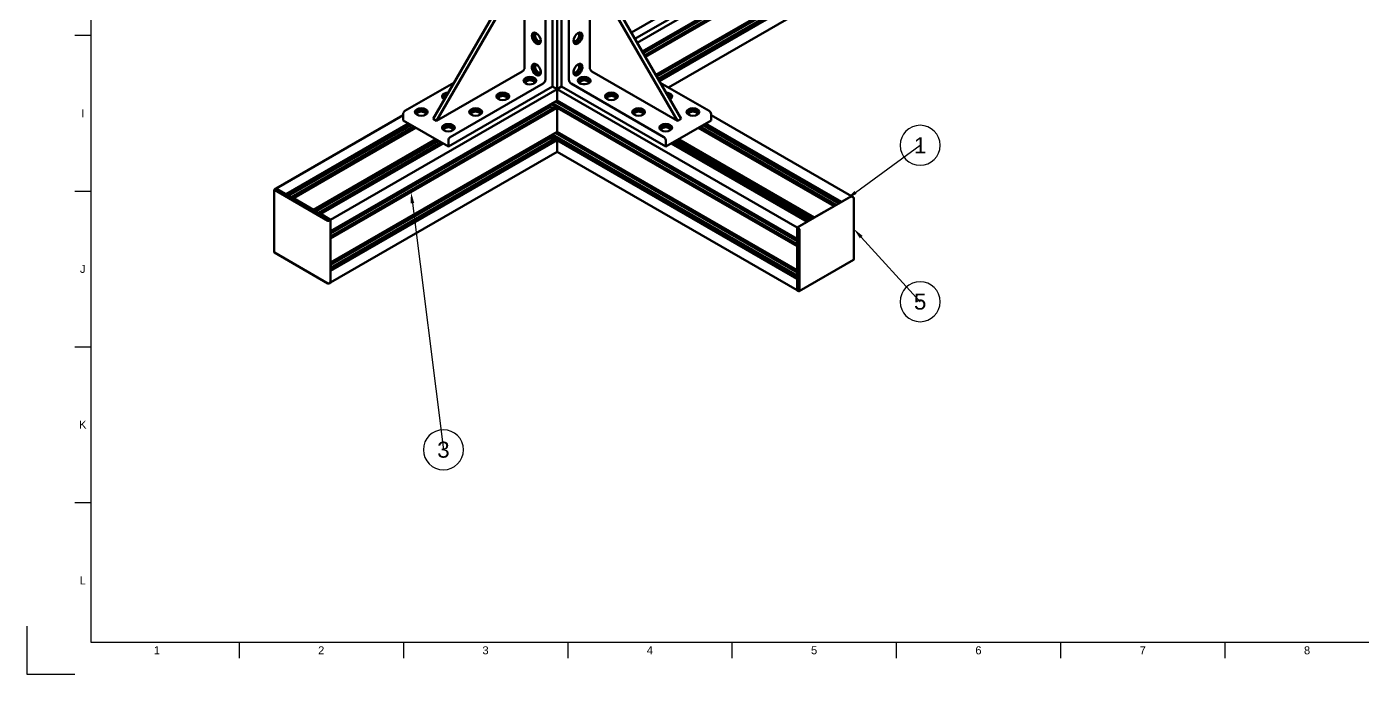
# Model space of a CAD drawing. Header units: millimetres. Extents: x 0 to 841, y 0 to 594.
# Drawn here: x 0 to 417.1, y 0 to 202.4 of the extents above; entities that cross this region are included whole.
import ezdxf
from ezdxf import colors
from ezdxf.entities.mleader import LeaderData, LeaderLine
from ezdxf.enums import TextEntityAlignment as Align
from ezdxf.math import Vec2, Vec3

# ---------------------------------------------------------------- set-up
doc = ezdxf.new("R2010")
doc.units = ezdxf.units.MM
doc.header["$LTSCALE"] = 0.75
for name, color, linetype, lineweight in [('Balloons', 7, 'Continuous', 25), ('Border', 7, 'Continuous', 25), ('Visible', 7, 'Continuous', 50)]:
    doc.layers.add(name, color=color, linetype=linetype, lineweight=lineweight)
doc.styles.add('FusionTitle', font='')
doc.styles.get("Standard").update_dxf_attribs({"font": 'arial.ttf'})
doc.styles.get('FusionTitle').set_extended_font_data('Arial Unicode MS')

# ---------------------------------------------------------------- blocks, each defined once
blk = doc.blocks.new('ISO_A1_SHEET')
at = {"layer": 'Border'}
for p, q in [((20, 584), (20, 10)), ((15, 199.666667), (20, 199.666667)), ((15, 151), (20, 151)), ((15, 102.333334), (20, 102.333334)), ((15, 53.666667), (20, 53.666667)), ((0, 15), (0, 0)), ((20, 10), (831, 10)), ((66.3125, 10), (66.3125, 5)), ((117.625, 10), (117.625, 5)), ((168.9375, 10), (168.9375, 5)), ((220.25, 10), (220.25, 5)), ((271.5625, 10), (271.5625, 5)), ((322.875, 10), (322.875, 5)), ((374.1875, 10), (374.1875, 5)), ((0, 0), (15, 0))]:
    blk.add_line(p, q, dxfattribs=at)
at = {"layer": 'Border', "style": 'FusionTitle'}
for s, p in [('I', (17.5, 175.333334)), ('J', (17.5, 126.666667)), ('K', (17.5, 78)), ('L', (17.5, 29.333334)), ('1', (40.65625, 7.5)), ('2', (91.96875, 7.5)), ('3', (143.28125, 7.5)), ('4', (194.59375, 7.5)), ('5', (245.90625, 7.5)), ('6', (297.21875, 7.5)), ('7', (348.53125, 7.5)), ('8', (399.84375, 7.5))]:
    blk.add_text(s, height=2.5, dxfattribs=at).set_placement(p, align=Align.MIDDLE)
blk = doc.blocks.new('*B9')
at = {"transparency": 16777216}
for start, end in [(90, 270), (270, 90)]:
    blk.add_arc((0, 0), 6.25, start, end, dxfattribs=at)
at = {"transparency": 16777216, "insert": (0, 0), "char_height": 5, "attachment_point": 5}
blk.add_mtext('5', dxfattribs=at)
blk = doc.blocks.new('*B10')
at = {"transparency": 16777216}
for start, end in [(90, 270), (270, 90)]:
    blk.add_arc((0, 0), 6.25, start, end, dxfattribs=at)
at = {"transparency": 16777216, "insert": (0, 0), "char_height": 5, "attachment_point": 5}
blk.add_mtext('1', dxfattribs=at)
blk = doc.blocks.new('*B26')
at = {"transparency": 16777216}
for start, end in [(90, 270), (270, 90)]:
    blk.add_arc((0, 0), 6.25, start, end, dxfattribs=at)
at = {"transparency": 16777216, "insert": (0, 0), "char_height": 5, "attachment_point": 5}
blk.add_mtext('3', dxfattribs=at)

msp = doc.modelspace()

# ---------------------------------------------------------------- linework, layer by layer
at = {"layer": 'Visible', "extrusion": (-0.707107, -0.408248, 0.57735)}
for p, q in [((165.6257, 182.8882), (165.6257, 484.992)), ((190.6645, 197.3276), (253.3069, 233.4941)), ((192.2166, 194.6392), (253.3069, 229.9097)), ((192.2414, 194.5964), (249.0996, 227.4235)), ((192.5242, 194.1065), (249.3471, 226.9132)), ((192.9308, 193.4023), (252.5998, 227.8521)), ((193.2137, 192.9124), (253.1655, 227.5256)), ((126.8908, 173.5717), (154.3266, 221.0918)), ((164.2261, 183.6963), (164.2261, 221.2551)), ((167.0399, 221.2636), (167.0399, 183.7047)), ((176.9394, 221.1003), (204.3751, 173.5802)), ((155.458, 220.4386), (128.0222, 172.9185)), ((155.458, 220.4386), (155.458, 189.575)), ((161.9633, 219.2955), (161.9633, 185.8192)), ((169.3026, 185.8276), (169.3026, 219.304)), ((175.808, 189.5835), (175.808, 220.4471)), ((203.2437, 172.927), (175.808, 220.4471)), ((196.4593, 187.2908), (253.3069, 220.1118)), ((196.484, 187.2479), (249.0996, 217.6255)), ((196.7669, 186.758), (249.395, 217.1429)), ((197.1735, 186.0538), (252.5998, 218.0542)), ((197.4563, 185.5639), (253.1655, 217.7276)), ((197.5977, 185.3189), (253.3069, 217.4826)), ((213.1578, 214.5599), (188.8261, 200.5119)), ((200.4299, 183.3697), (253.3069, 213.8982)), ((189.9574, 198.5523), (213.7235, 212.2737)), ((154.7509, 188.3503), (128.0222, 172.9185)), ((203.2437, 172.927), (176.5151, 188.3588)), ((118.1227, 176.0212), (133.3962, 184.8394)), ((131.6992, 164.9168), (164.2261, 183.6963)), ((161.2562, 184.5944), (132.2649, 167.8562)), ((165.6257, 182.8713), (164.2114, 183.6878)), ((164.2261, 183.6963), (240.579, 139.6139)), ((164.2261, 183.6963), (165.6257, 182.8882)), ((165.6257, 182.8882), (167.0399, 183.7047)), ((167.0399, 183.7047), (199.5668, 164.9253)), ((199.0011, 167.8647), (170.0097, 184.6029)), ((197.8697, 184.8478), (213.1432, 176.0297)), ((165.6257, 182.8713), (94.915, 142.0465)), ((165.6257, 179.2869), (165.6257, 182.8713)), ((165.6257, 179.2869), (94.915, 138.4621)), ((163.2215, 177.8417), (94.915, 138.4049)), ((163.5043, 177.3518), (94.915, 137.7517)), ((164.9185, 177.2293), (94.915, 136.8127)), ((165.4842, 176.9027), (94.915, 136.1595)), ((163.2215, 177.8417), (163.2215, 177.8989)), ((163.5043, 177.3518), (163.2215, 177.8417)), ((164.3175, 176.8823), (163.5043, 177.3518)), ((163.6463, 178.1441), (240.579, 133.727)), ((164.2119, 178.4707), (240.579, 134.3802)), ((165.4842, 176.9027), (164.9185, 177.2293)), ((165.0251, 178.9402), (240.579, 135.3191)), ((165.6049, 176.6937), (165.4842, 176.9027)), ((165.5908, 179.2668), (240.579, 135.9723)), ((165.6257, 179.3038), (240.579, 136.0295)), ((165.6257, 169.4889), (165.6257, 176.624)), ((117.557, 174.7148), (77.9444, 151.8444)), ((119.247, 172.1061), (81.0486, 150.0522)), ((119.5299, 171.9428), (81.3315, 149.8889)), ((120.0956, 171.6162), (81.8971, 149.5623)), ((120.9087, 171.1467), (82.7103, 149.0929)), ((117.557, 173.0818), (117.557, 175.0414)), ((131.6992, 164.9168), (117.557, 173.0818)), ((128.0222, 172.9185), (126.8908, 173.5717)), ((213.7089, 173.0903), (199.5668, 164.9253)), ((204.3751, 173.5802), (203.2437, 172.927)), ((210.3572, 171.1552), (252.7836, 146.6603)), ((211.1704, 171.6247), (253.5968, 147.1298)), ((211.7361, 171.9513), (254.1625, 147.4564)), ((212.0189, 172.1146), (254.4453, 147.6197)), ((213.7089, 175.0499), (213.7089, 173.0903)), ((213.7089, 174.7233), (257.5495, 149.4119)), ((121.4744, 170.8201), (83.276, 148.7663)), ((121.5239, 170.7915), (83.3255, 148.7377)), ((127.7323, 167.2071), (89.5339, 145.1533)), ((128.0151, 167.0438), (89.8167, 144.99)), ((165.6257, 169.4889), (94.915, 128.6641)), ((163.2215, 168.0437), (94.915, 128.607)), ((163.5043, 167.5538), (94.915, 127.9538)), ((164.9185, 167.4314), (94.915, 127.0148)), ((165.4842, 167.1048), (94.915, 126.3616)), ((165.6257, 166.8598), (94.915, 126.035)), ((131.6992, 166.8764), (131.6992, 164.9168)), ((163.2215, 168.0437), (163.2215, 168.1009)), ((163.5043, 167.5538), (163.2215, 168.0437)), ((163.3634, 168.1828), (164.7918, 167.3582)), ((164.3175, 167.0844), (163.5043, 167.5538)), ((163.6463, 168.3461), (240.579, 123.929)), ((164.2119, 168.6727), (240.579, 124.5822)), ((165.4842, 167.1048), (164.9185, 167.4314)), ((165.0251, 169.1422), (240.579, 125.5212)), ((165.6257, 166.8598), (165.4842, 167.1048)), ((165.5908, 169.4688), (240.579, 126.1744)), ((165.611, 166.8852), (240.579, 123.6024)), ((165.6257, 169.5059), (240.579, 126.2315)), ((165.6257, 163.2754), (165.6257, 166.8598)), ((199.5668, 164.9253), (199.5668, 166.8849)), ((203.2508, 167.0523), (245.6772, 142.5574)), ((203.5336, 167.2156), (245.9601, 142.7207)), ((209.742, 170.8), (252.1684, 146.3051)), ((209.7915, 170.8286), (252.2179, 146.3337)), ((128.5808, 166.7172), (90.3824, 144.6634)), ((129.394, 166.2477), (91.1956, 144.1939)), ((129.9597, 165.9211), (91.7613, 143.8673)), ((130.0092, 165.8926), (91.8108, 143.8387)), ((165.6257, 163.2754), (94.915, 122.4506)), ((165.6257, 163.2923), (240.579, 120.018)), ((201.2568, 165.901), (243.6832, 141.4061)), ((201.3063, 165.9296), (243.7327, 141.4347)), ((201.8719, 166.2562), (244.2983, 141.7613)), ((202.6851, 166.7257), (245.1115, 142.2308)), ((77.3201, 151.4362), (77.3201, 131.8403)), ((77.9444, 151.8444), (77.3787, 151.5178)), ((77.3787, 151.3545), (94.0664, 141.7199)), ((94.915, 142.0465), (77.9444, 151.8444)), ((81.0486, 150.0522), (77.9444, 151.8444)), ((89.5339, 145.1533), (83.3255, 148.7377)), ((257.5495, 149.4119), (240.579, 139.6139)), ((252.1684, 146.3051), (245.9601, 142.7207)), ((252.8786, 146.7151), (252.8831, 146.7229)), ((253.0655, 146.8959), (253.0245, 146.8722)), ((253.1695, 146.8831), (253.1536, 146.8922)), ((257.5495, 149.4119), (254.4453, 147.6197)), ((257.5495, 149.4119), (258.1152, 149.0853)), ((258.2566, 148.8403), (258.2566, 129.571)), ((94.915, 142.0465), (91.8108, 143.8387)), ((94.3493, 141.7199), (94.915, 142.0465)), ((94.915, 142.0465), (94.915, 122.4506)), ((94.915, 138.4621), (94.915, 142.0465)), ((244.5347, 141.8978), (244.5393, 141.9056)), ((243.6832, 141.4061), (240.579, 139.6139)), ((240.579, 139.6139), (240.579, 120.018)), ((241.1447, 139.2873), (240.579, 139.6139)), ((240.579, 139.6139), (240.579, 136.0295)), ((241.2861, 119.773), (241.2861, 139.0424)), ((94.915, 137.4788), (94.9195, 137.4709)), ((94.915, 128.6641), (94.915, 135.7992)), ((94.0664, 122.124), (77.3787, 131.7586)), ((240.579, 133.3665), (240.579, 126.2315)), ((258.2152, 129.4794), (241.2447, 119.6815)), ((94.915, 127.8441), (94.9195, 127.8363)), ((94.915, 127.5082), (94.9308, 127.5173)), ((94.915, 122.4506), (94.915, 126.035)), ((94.9781, 127.6391), (94.9781, 127.5919)), ((94.915, 122.4506), (94.3493, 122.124)), ((240.579, 123.6024), (240.579, 120.018)), ((240.579, 120.018), (241.1447, 119.6914))]:
    msp.add_line(p, q, dxfattribs=at)
at = {"layer": 'Visible', "extrusion": (0, -1e-16, -1)}
msp.add_ellipse((159.1349, 198.7198), major_axis=(-1, 1.7321), ratio=0.57735027, dxfattribs=at)
for centre, major_axis, start_param, end_param in [((159.7006, 199.0464), (-1, 1.7321), 3.42834921, 5.99642875), ((174.1109, 184.8478), (-2, 0), 0.28675655, 2.8548361)]:
    msp.add_ellipse(centre, major_axis=major_axis, ratio=0.57735027, start_param=start_param, end_param=end_param, dxfattribs=at)
at = {"layer": 'Visible', "extrusion": (-2e-16, -1e-16, -1)}
for centre, major_axis, start_param, end_param in [((159.7006, 199.0464), (-0.675, 1.1691), 2.84338293, 6.58139503), ((159.7006, 189.2484), (-0.675, 1.1691), 2.84338293, 6.58139503), ((258.1152, 129.6527), (-0.1, 0.1732), 2.35619449, 3.14159265)]:
    msp.add_ellipse(centre, major_axis=major_axis, ratio=0.57735027, start_param=start_param, end_param=end_param, dxfattribs=at)
at = {"layer": 'Visible', "extrusion": (-1e-16, 0, -1)}
for centre, major_axis, start_param, end_param in [((172.131, 198.7283), (1, 1.7321), 3.14159265, 9.42477796), ((176.5151, 189.1753), (-0.5, 0.866), 3.92699082, 5.49778714), ((157.155, 184.8394), (-2, 0), 0.28675655, 2.8548361), ((170.0097, 185.4194), (-0.5, 0.866), 3.92699082, 5.49778714), ((131.6992, 180.5936), (-2, 0), -0.8831661, 1.52666721), ((131.6992, 179.9404), (2, 0), 3.42834921, 4.46767009), ((148.6697, 180.5936), (-2, 0), 1.57079633, 7.85398163), ((148.6697, 179.9404), (-2, 0), 0.28675655, 2.8548361), ((182.5962, 180.602), (2, 0), -1.57079633, 4.71238898), ((182.5962, 179.9488), (2, 0), 3.42834921, 5.99642875), ((199.5668, 180.602), (-2, 0), 1.61492544, 4.02475876), ((199.5668, 179.9488), (-2, 0), 1.81551522, 2.8548361), ((118.1227, 175.368), (0.4, 0.6928), 3.92699082, 5.49778714), ((123.2139, 175.6946), (-2, 0), 1.57079633, 7.85398163), ((123.2139, 175.0414), (-2, 0), 0.28675655, 2.8548361), ((140.1845, 175.6946), (2, 0), -1.57079633, 4.71238898), ((140.1845, 175.0414), (-2, 0), 0.28675655, 2.8548361), ((191.0815, 175.7031), (2, 0), -1.57079633, 4.71238898), ((191.0815, 175.0499), (-2, 0), 0.28675655, 2.8548361), ((208.0521, 175.7031), (-2, 0), 1.57079633, 7.85398163), ((213.1432, 175.3765), (-0.4, 0.6928), 0.78539816, 2.35619449), ((131.6992, 170.7956), (-2, 0), 1.57079633, 7.85398163), ((131.6992, 170.1424), (-2, 0), 0.28675655, 2.8548361), ((199.5668, 170.8041), (2, 0), 4.71238898, 10.99557429), ((253.1655, 146.7227), (-0.1, 0.1732), 0, 0.70170774), ((94.2079, 122.2056), (0.2, 0), 0.78539816, 2.35619449)]:
    msp.add_ellipse(centre, major_axis=major_axis, ratio=0.57735027, start_param=start_param, end_param=end_param, dxfattribs=at)
at = {"layer": 'Visible', "extrusion": (-1e-16, -1e-16, -1)}
for centre in [(171.5653, 199.0549), (171.5653, 189.2569)]:
    msp.add_ellipse(centre, major_axis=(0.675, 1.1691), ratio=0.57735027, start_param=-0.29820972, end_param=3.43980237, dxfattribs=at)
at = {"layer": 'Visible', "extrusion": (0, -3e-16, -1)}
for centre, start_param, end_param in [((171.5653, 199.0549), 0.28675655, 2.8548361), ((172.131, 188.9303), 2.8072213, 8.18835299), ((171.5653, 189.2569), 0.28675655, 2.8548361)]:
    msp.add_ellipse(centre, major_axis=(1, 1.7321), ratio=0.57735027, start_param=start_param, end_param=end_param, dxfattribs=at)
at = {"layer": 'Visible', "extrusion": (3e-16, -3e-16, -1)}
for centre in [(154.7509, 189.1668), (161.2562, 185.4109)]:
    msp.add_ellipse(centre, major_axis=(0.5, 0.866), ratio=0.57735027, start_param=0.78539816, end_param=2.35619449, dxfattribs=at)
at = {"layer": 'Visible', "extrusion": (-2e-16, 0, -1)}
for centre, start_param, end_param in [((159.1349, 188.9218), 4.37801763, 9.75914931), ((159.7006, 189.2484), 3.42834921, 5.99642875)]:
    msp.add_ellipse(centre, major_axis=(-1, 1.7321), ratio=0.57735027, start_param=start_param, end_param=end_param, dxfattribs=at)
at = {"layer": 'Visible', "extrusion": (0, 0, -1)}
for centre, major_axis, start_param, end_param in [((157.155, 185.4926), (-2, 0), 2.8072213, 8.18835299), ((174.1109, 185.501), (2, 0), 4.37801763, 9.75914931), ((208.0521, 175.0499), (2, 0), 3.42834921, 5.99642875), ((199.5668, 170.1509), (-2, 0), 0.28675655, 2.8548361), ((258.1152, 148.922), (-0.1, 0.1732), 0.78539816, 2.35619449)]:
    msp.add_ellipse(centre, major_axis=major_axis, ratio=0.57735027, start_param=start_param, end_param=end_param, dxfattribs=at)
at = {"layer": 'Visible', "extrusion": (-3e-16, -2e-16, -1)}
for centre, major_axis, start_param, end_param in [((157.155, 184.8394), (1.35, 0), 2.84338293, 6.58139503), ((174.1109, 184.8478), (-1.35, 0), -0.29820972, 3.43980237), ((131.6992, 179.9404), (-1.35, 0), -0.29820972, 0.97346282), ((148.6697, 179.9404), (1.35, 0), 2.84338293, 6.58139503), ((182.5962, 179.9488), (-1.35, 0), -0.29820972, 3.43980237), ((123.2139, 175.0414), (-1.35, 0), -0.29820972, 3.43980237), ((140.1845, 175.0414), (1.35, 0), 2.84338293, 6.58139503), ((191.0815, 175.0499), (-1.35, 0), -0.29820972, 3.43980237), ((208.0521, 175.0499), (-1.35, 0), -0.29820972, 3.43980237), ((131.6992, 170.1424), (-1.35, 0), -0.29820972, 3.43980237), ((199.5668, 170.1509), (-1.35, 0), -0.29820972, 3.43980237)]:
    msp.add_ellipse(centre, major_axis=major_axis, ratio=0.57735027, start_param=start_param, end_param=end_param, dxfattribs=at)
at = {"layer": 'Visible', "extrusion": (-1e-16, 1e-16, -1)}
for centre, major_axis, start_param, end_param in [((199.5668, 179.9488), (-1.35, 0), 2.16812983, 3.43980237), ((94.7781, 127.5919), (-0.2, 0), 3.14159265, 3.84330039)]:
    msp.add_ellipse(centre, major_axis=major_axis, ratio=0.57735027, start_param=start_param, end_param=end_param, dxfattribs=at)
at = {"layer": 'Visible'}
for centre, major_axis, start_param, end_param in [((165.5549, 176.6648), (-0.05, 0.0866), 3.92699082, 4.71262323), ((132.2649, 167.203), (0.4, 0.6928), 0.78539816, 2.35619449), ((199.0011, 167.2115), (-0.4, 0.6928), 3.92699082, 5.49778714), ((77.5201, 151.4362), (-0.2, 0), -0.78539816, 0.78539816), ((253.0245, 146.6413), (0.1414, 0.2449), 0.08369042, 1.57079633), ((244.6807, 141.824), (0.1414, 0.2449), 1.26977056, 1.57079633), ((94.2079, 141.8015), (-0.2, 0), 0.78539816, 2.35619449), ((241.1447, 139.124), (-0.1, 0.1732), 3.92699082, 5.49778714), ((94.7781, 137.3893), (-0.1414, 0.2449), 4.41136322, 4.71238898), ((94.7781, 127.7546), (-0.1414, 0.2449), 3.22528308, 4.71238898), ((241.1447, 119.8547), (-0.1, 0.1732), 2.35619449, 3.92699082)]:
    msp.add_ellipse(centre, major_axis=major_axis, ratio=0.57735027, start_param=start_param, end_param=end_param, dxfattribs=at)
at = {"layer": 'Visible', "extrusion": (-1e-16, -2e-16, -1)}
msp.add_ellipse((77.5201, 131.8403), major_axis=(-0.2, 0), ratio=0.57735027, start_param=-0.78539816, end_param=0, dxfattribs=at)
at = {"layer": 'Visible'}
for points in [[(159.7514, 187.0963), (159.6992, 187.0972), (159.6436, 187.102), (159.4326, 187.1361), (159.2679, 187.1956), (158.9733, 187.3656), (158.8215, 187.489), (158.6236, 187.6909), (158.5707, 187.7487), (158.5185, 187.8081)], [(157.8114, 186.5833), (157.8888, 186.5678), (157.9654, 186.5509), (158.2392, 186.4805), (158.4219, 186.4106), (158.7165, 186.2405), (158.8503, 186.1276), (158.9854, 185.962), (159.0173, 185.9162), (159.0443, 185.8715)], [(172.2217, 185.88), (172.2486, 185.9247), (172.2806, 185.9704), (172.4156, 186.1361), (172.5494, 186.249), (172.844, 186.4191), (173.0267, 186.4889), (173.3006, 186.5593), (173.3771, 186.5762), (173.4546, 186.5918)]]:
    msp.add_open_spline(points, degree=3, knots=[3.65146747, 3.65146747, 3.65146747, 3.65146747, 3.767767443, 3.767767443, 4.080227233, 4.080227233, 4.392687022, 4.392687022, 4.508986995, 4.508986995, 4.508986995, 4.508986995], dxfattribs=at)
at = {"layer": 'Visible', "extrusion": (1.2565e-12, -1.5375e-12, -1)}
msp.add_open_spline([(172.7475, 187.8165), (172.6953, 187.7572), (172.6424, 187.6994), (172.4445, 187.4974), (172.2926, 187.3741), (171.998, 187.204), (171.8334, 187.1446), (171.6224, 187.1105), (171.5668, 187.1057), (171.5146, 187.1047)], degree=3, knots=[3.65146747, 3.65146747, 3.65146747, 3.65146747, 3.767767443, 3.767767443, 4.080227233, 4.080227233, 4.392687022, 4.392687022, 4.508986995, 4.508986995, 4.508986995, 4.508986995], dxfattribs=at)

# ---------------------------------------------------------------- block references
at = {"layer": 'Border'}
msp.add_blockref('ISO_A1_SHEET', (0, 0), dxfattribs=at)

# ---------------------------------------------------------------- leaders
at = {"layer": 'Balloons'}
ml = msp.add_multileader_block('Standard', dxfattribs=at)
ml.set_content('*B10', color=256)
ml.set_leader_properties()
ml.build(insert=Vec2(0, 0))
ml.multileader.update_dxf_attribs({"has_dogleg": 0, "arrow_head_size": 3.5, "block_connection_type": 1})
ctx = ml.context
ctx.base_point, ctx.char_height, ctx.arrow_head_size = Vec3(279.0066, 165.2903), 3.5, 3.5
ctx.attachment_type = 1
notes = []
notes.append((ctx, [(0, (1, 1, 0), (271.0066, 165.2903), (1, 0), 8, [(0, [(255.9974, 148.5158)], 0, [])])]))
ctx.block.insert = Vec3(279.0066, 165.2903)
ml = msp.add_multileader_block('Standard', dxfattribs=at)
ml.set_content('*B26', color=256)
ml.set_leader_properties()
ml.build(insert=Vec2(0, 0))
ml.multileader.update_dxf_attribs({"has_dogleg": 0, "arrow_head_size": 3.5, "block_connection_type": 1})
ctx = ml.context
ctx.base_point, ctx.char_height, ctx.arrow_head_size, ctx.plane_origin = Vec3(130.1338, 70.1555), 3.5, 3.5, Vec3(142.2617, 154.1381)
ctx.attachment_type = 1
notes.append((ctx, [(0, (1, 1, 0), (122.1338, 70.1555), (1, 0), 8, [(0, [(120.0161, 150.6517)], 0, [])])]))
ctx.block.insert = Vec3(130.1338, 70.1555)
ml = msp.add_multileader_block('Standard', dxfattribs=at)
ml.set_content('*B9', color=256)
ml.set_leader_properties()
ml.build(insert=Vec2(0, 0))
ml.multileader.update_dxf_attribs({"has_dogleg": 0, "arrow_head_size": 3.5, "block_connection_type": 1})
ctx = ml.context
ctx.base_point, ctx.char_height, ctx.arrow_head_size = Vec3(279.0066, 116.4221), 3.5, 3.5
ctx.attachment_type = 1
notes.append((ctx, [(0, (1, 1, 0), (271.0066, 116.4221), (1, 0), 8, [(0, [(258.2566, 139.2057)], 0, [])])]))
ctx.block.insert = Vec3(279.0066, 116.4221)
for ctx, leaders in notes:
    for number, flags, end, landing, length, lines in leaders:
        leader = LeaderData()
        leader.index, (leader.has_last_leader_line, leader.has_dogleg_vector, leader.attachment_direction) = number, flags
        leader.last_leader_point, leader.dogleg_vector, leader.dogleg_length = Vec3(end), Vec3(landing), length
        for number, points, colour, breaks in lines:
            line = LeaderLine()
            line.index, line.vertices, line.color, line.breaks = number, Vec3.list(points), colors.encode_raw_color(colour), breaks
            leader.lines.append(line)
        ctx.leaders.append(leader)

doc.saveas('drawing.dxf')
